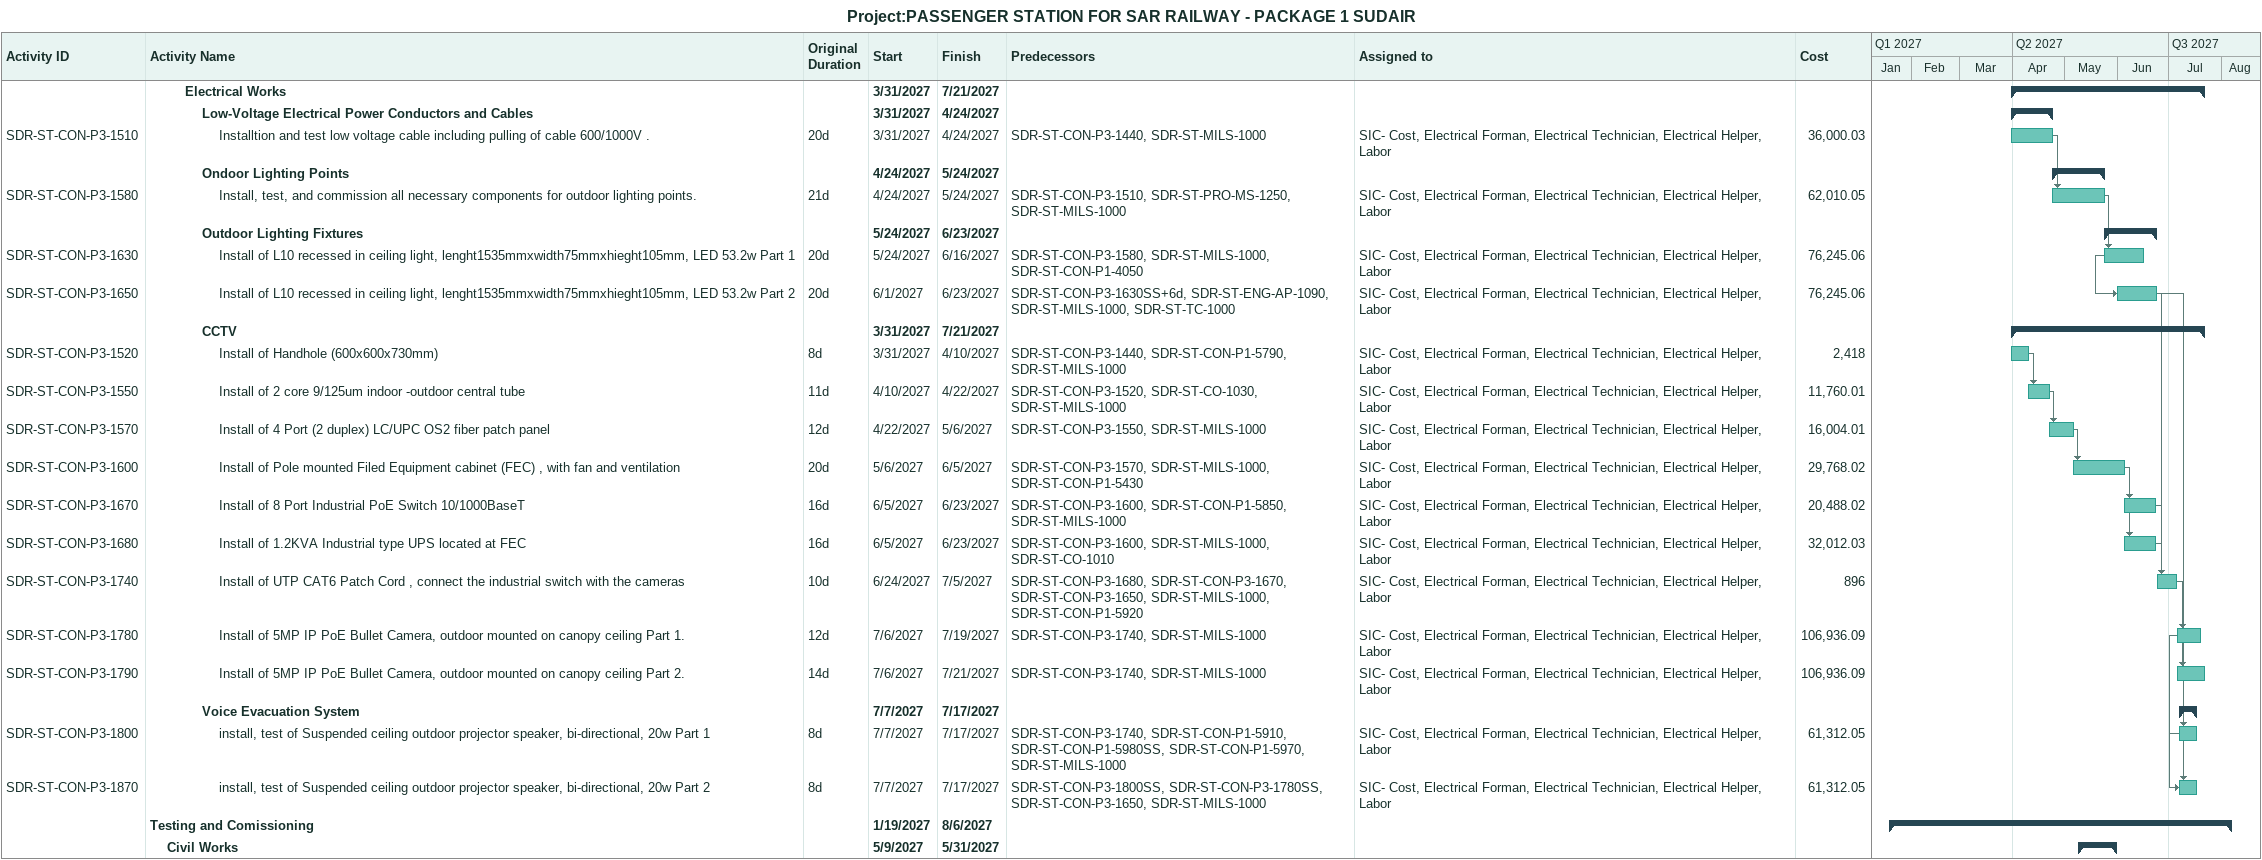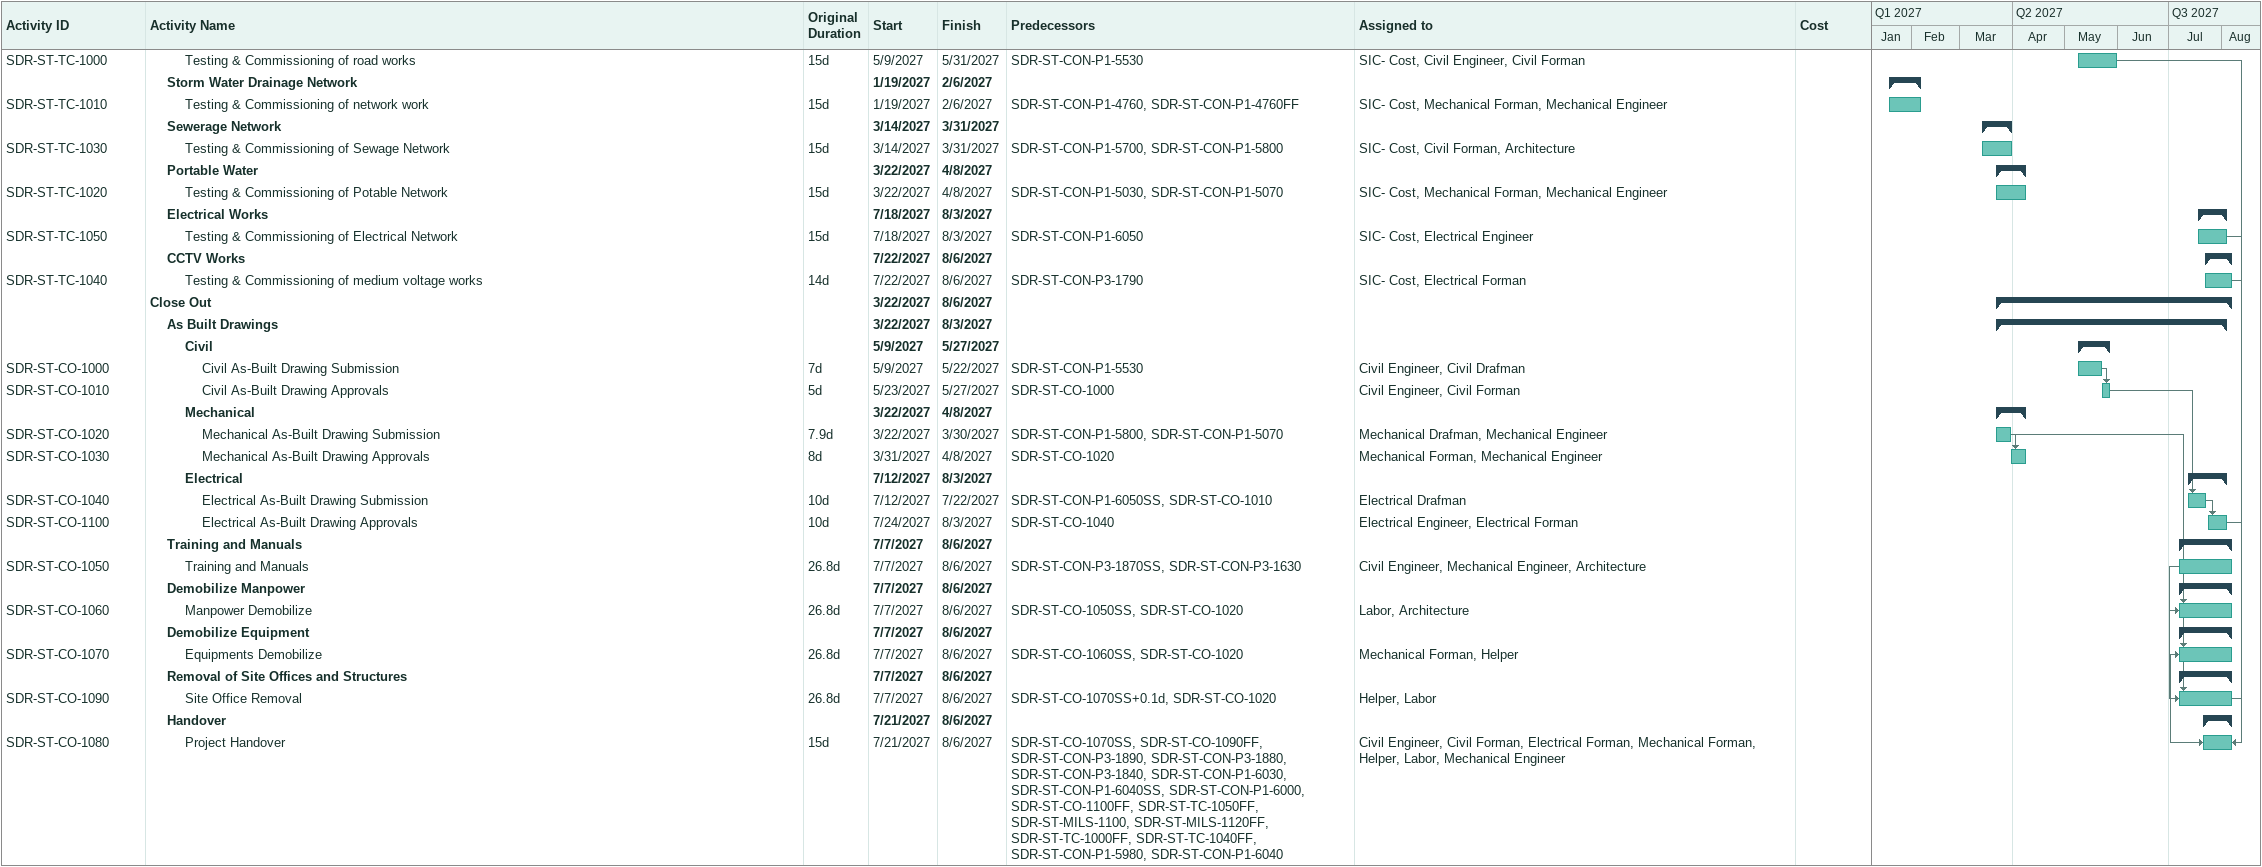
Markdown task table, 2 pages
Project:PASSENGER STATION FOR SAR RAILWAY - PACKAGE 1 SUDAIR

| ID | Level | Task | Original duration | Start | Finish | Predecessors | Resources | Cost |
|---|---|---|---|---|---|---|---|---|
|  | 3 | **Electrical Works** |  | 2027-03-31 | 2027-07-21 |  |  |  |
|  | 4 | **Low-Voltage Electrical Power Conductors and Cables** |  | 2027-03-31 | 2027-04-24 |  |  |  |
| SDR-ST-CON-P3-1510 | 5 | Installtion and test low voltage cable including pulling of cable 600/1000V . | 20d | 2027-03-31 | 2027-04-24 | SDR-ST-CON-P3-1440, SDR-ST-MILS-1000 | SIC- Cost, Electrical Forman, Electrical Technician, Electrical Helper, Labor | 36000.03 |
|  | 4 | **Ondoor Lighting Points** |  | 2027-04-24 | 2027-05-24 |  |  |  |
| SDR-ST-CON-P3-1580 | 5 | Install, test, and commission all necessary components for outdoor lighting points. | 21d | 2027-04-24 | 2027-05-24 | SDR-ST-CON-P3-1510, SDR-ST-PRO-MS-1250, SDR-ST-MILS-1000 | SIC- Cost, Electrical Forman, Electrical Technician, Electrical Helper, Labor | 62010.05 |
|  | 4 | **Outdoor Lighting Fixtures** |  | 2027-05-24 | 2027-06-23 |  |  |  |
| SDR-ST-CON-P3-1630 | 5 | Install of L10 recessed in ceiling light, lenght1535mmxwidth75mmxhieght105mm, LED 53.2w Part 1 | 20d | 2027-05-24 | 2027-06-16 | SDR-ST-CON-P3-1580, SDR-ST-MILS-1000, SDR-ST-CON-P1-4050 | SIC- Cost, Electrical Forman, Electrical Technician, Electrical Helper, Labor | 76245.06 |
| SDR-ST-CON-P3-1650 | 5 | Install of L10 recessed in ceiling light, lenght1535mmxwidth75mmxhieght105mm, LED 53.2w Part 2 | 20d | 2027-06-01 | 2027-06-23 | SDR-ST-CON-P3-1630SS+6d, SDR-ST-ENG-AP-1090, SDR-ST-MILS-1000, SDR-ST-TC-1000 | SIC- Cost, Electrical Forman, Electrical Technician, Electrical Helper, Labor | 76245.06 |
|  | 4 | **CCTV** |  | 2027-03-31 | 2027-07-21 |  |  |  |
| SDR-ST-CON-P3-1520 | 5 | Install of Handhole (600x600x730mm) | 8d | 2027-03-31 | 2027-04-10 | SDR-ST-CON-P3-1440, SDR-ST-CON-P1-5790, SDR-ST-MILS-1000 | SIC- Cost, Electrical Forman, Electrical Technician, Electrical Helper, Labor | 2418 |
| SDR-ST-CON-P3-1550 | 5 | Install of 2 core 9/125um indoor -outdoor central tube | 11d | 2027-04-10 | 2027-04-22 | SDR-ST-CON-P3-1520, SDR-ST-CO-1030, SDR-ST-MILS-1000 | SIC- Cost, Electrical Forman, Electrical Technician, Electrical Helper, Labor | 11760.01 |
| SDR-ST-CON-P3-1570 | 5 | Install of 4 Port (2 duplex) LC/UPC OS2 fiber patch panel | 12d | 2027-04-22 | 2027-05-06 | SDR-ST-CON-P3-1550, SDR-ST-MILS-1000 | SIC- Cost, Electrical Forman, Electrical Technician, Electrical Helper, Labor | 16004.01 |
| SDR-ST-CON-P3-1600 | 5 | Install of Pole mounted Filed Equipment cabinet (FEC) , with fan and ventilation | 20d | 2027-05-06 | 2027-06-05 | SDR-ST-CON-P3-1570, SDR-ST-MILS-1000, SDR-ST-CON-P1-5430 | SIC- Cost, Electrical Forman, Electrical Technician, Electrical Helper, Labor | 29768.02 |
| SDR-ST-CON-P3-1670 | 5 | Install of 8 Port Industrial PoE Switch 10/1000BaseT | 16d | 2027-06-05 | 2027-06-23 | SDR-ST-CON-P3-1600, SDR-ST-CON-P1-5850, SDR-ST-MILS-1000 | SIC- Cost, Electrical Forman, Electrical Technician, Electrical Helper, Labor | 20488.02 |
| SDR-ST-CON-P3-1680 | 5 | Install of 1.2KVA Industrial type UPS located at FEC | 16d | 2027-06-05 | 2027-06-23 | SDR-ST-CON-P3-1600, SDR-ST-MILS-1000, SDR-ST-CO-1010 | SIC- Cost, Electrical Forman, Electrical Technician, Electrical Helper, Labor | 32012.03 |
| SDR-ST-CON-P3-1740 | 5 | Install of UTP CAT6 Patch Cord , connect the industrial switch with the cameras | 10d | 2027-06-24 | 2027-07-05 | SDR-ST-CON-P3-1680, SDR-ST-CON-P3-1670, SDR-ST-CON-P3-1650, SDR-ST-MILS-1000, SDR-ST-CON-P1-5920 | SIC- Cost, Electrical Forman, Electrical Technician, Electrical Helper, Labor | 896 |
| SDR-ST-CON-P3-1780 | 5 | Install of 5MP IP PoE Bullet Camera, outdoor mounted on canopy ceiling Part 1. | 12d | 2027-07-06 | 2027-07-19 | SDR-ST-CON-P3-1740, SDR-ST-MILS-1000 | SIC- Cost, Electrical Forman, Electrical Technician, Electrical Helper, Labor | 106936.09 |
| SDR-ST-CON-P3-1790 | 5 | Install of 5MP IP PoE Bullet Camera, outdoor mounted on canopy ceiling Part 2. | 14d | 2027-07-06 | 2027-07-21 | SDR-ST-CON-P3-1740, SDR-ST-MILS-1000 | SIC- Cost, Electrical Forman, Electrical Technician, Electrical Helper, Labor | 106936.09 |
|  | 4 | **Voice Evacuation System** |  | 2027-07-07 | 2027-07-17 |  |  |  |
| SDR-ST-CON-P3-1800 | 5 | install, test of Suspended ceiling outdoor projector speaker, bi-directional, 20w Part 1 | 8d | 2027-07-07 | 2027-07-17 | SDR-ST-CON-P3-1740, SDR-ST-CON-P1-5910, SDR-ST-CON-P1-5980SS, SDR-ST-CON-P1-5970, SDR-ST-MILS-1000 | SIC- Cost, Electrical Forman, Electrical Technician, Electrical Helper, Labor | 61312.05 |
| SDR-ST-CON-P3-1870 | 5 | install, test of Suspended ceiling outdoor projector speaker, bi-directional, 20w Part 2 | 8d | 2027-07-07 | 2027-07-17 | SDR-ST-CON-P3-1800SS, SDR-ST-CON-P3-1780SS, SDR-ST-CON-P3-1650, SDR-ST-MILS-1000 | SIC- Cost, Electrical Forman, Electrical Technician, Electrical Helper, Labor | 61312.05 |
|  | 1 | **Testing and Comissioning** |  | 2027-01-19 | 2027-08-06 |  |  |  |
|  | 2 | **Civil Works** |  | 2027-05-09 | 2027-05-31 |  |  |  |
| SDR-ST-TC-1000 | 3 | Testing & Commissioning of road works | 15d | 2027-05-09 | 2027-05-31 | SDR-ST-CON-P1-5530 | SIC- Cost, Civil Engineer, Civil Forman |  |
|  | 2 | **Storm Water Drainage Network** |  | 2027-01-19 | 2027-02-06 |  |  |  |
| SDR-ST-TC-1010 | 3 | Testing & Commissioning of network work | 15d | 2027-01-19 | 2027-02-06 | SDR-ST-CON-P1-4760, SDR-ST-CON-P1-4760FF | SIC- Cost, Mechanical Forman, Mechanical Engineer |  |
|  | 2 | **Sewerage Network** |  | 2027-03-14 | 2027-03-31 |  |  |  |
| SDR-ST-TC-1030 | 3 | Testing & Commissioning of Sewage Network | 15d | 2027-03-14 | 2027-03-31 | SDR-ST-CON-P1-5700, SDR-ST-CON-P1-5800 | SIC- Cost, Civil Forman, Architecture |  |
|  | 2 | **Portable Water** |  | 2027-03-22 | 2027-04-08 |  |  |  |
| SDR-ST-TC-1020 | 3 | Testing & Commissioning of Potable Network | 15d | 2027-03-22 | 2027-04-08 | SDR-ST-CON-P1-5030, SDR-ST-CON-P1-5070 | SIC- Cost, Mechanical Forman, Mechanical Engineer |  |
|  | 2 | **Electrical Works** |  | 2027-07-18 | 2027-08-03 |  |  |  |
| SDR-ST-TC-1050 | 3 | Testing & Commissioning of Electrical Network | 15d | 2027-07-18 | 2027-08-03 | SDR-ST-CON-P1-6050 | SIC- Cost, Electrical Engineer |  |
|  | 2 | **CCTV Works** |  | 2027-07-22 | 2027-08-06 |  |  |  |
| SDR-ST-TC-1040 | 3 | Testing & Commissioning of medium voltage works | 14d | 2027-07-22 | 2027-08-06 | SDR-ST-CON-P3-1790 | SIC- Cost, Electrical Forman |  |
|  | 1 | **Close Out** |  | 2027-03-22 | 2027-08-06 |  |  |  |
|  | 2 | **As Built Drawings** |  | 2027-03-22 | 2027-08-03 |  |  |  |
|  | 3 | **Civil** |  | 2027-05-09 | 2027-05-27 |  |  |  |
| SDR-ST-CO-1000 | 4 | Civil As-Built Drawing Submission | 7d | 2027-05-09 | 2027-05-22 | SDR-ST-CON-P1-5530 | Civil Engineer, Civil Drafman |  |
| SDR-ST-CO-1010 | 4 | Civil As-Built Drawing Approvals | 5d | 2027-05-23 | 2027-05-27 | SDR-ST-CO-1000 | Civil Engineer, Civil Forman |  |
|  | 3 | **Mechanical** |  | 2027-03-22 | 2027-04-08 |  |  |  |
| SDR-ST-CO-1020 | 4 | Mechanical As-Built Drawing Submission | 7.9d | 2027-03-22 | 2027-03-30 | SDR-ST-CON-P1-5800, SDR-ST-CON-P1-5070 | Mechanical Drafman, Mechanical Engineer |  |
| SDR-ST-CO-1030 | 4 | Mechanical As-Built Drawing Approvals | 8d | 2027-03-31 | 2027-04-08 | SDR-ST-CO-1020 | Mechanical Forman, Mechanical Engineer |  |
|  | 3 | **Electrical** |  | 2027-07-12 | 2027-08-03 |  |  |  |
| SDR-ST-CO-1040 | 4 | Electrical As-Built Drawing Submission | 10d | 2027-07-12 | 2027-07-22 | SDR-ST-CON-P1-6050SS, SDR-ST-CO-1010 | Electrical Drafman |  |
| SDR-ST-CO-1100 | 4 | Electrical As-Built Drawing Approvals | 10d | 2027-07-24 | 2027-08-03 | SDR-ST-CO-1040 | Electrical Engineer, Electrical Forman |  |
|  | 2 | **Training and Manuals** |  | 2027-07-07 | 2027-08-06 |  |  |  |
| SDR-ST-CO-1050 | 3 | Training and Manuals | 26.8d | 2027-07-07 | 2027-08-06 | SDR-ST-CON-P3-1870SS, SDR-ST-CON-P3-1630 | Civil Engineer, Mechanical Engineer, Architecture |  |
|  | 2 | **Demobilize Manpower** |  | 2027-07-07 | 2027-08-06 |  |  |  |
| SDR-ST-CO-1060 | 3 | Manpower Demobilize | 26.8d | 2027-07-07 | 2027-08-06 | SDR-ST-CO-1050SS, SDR-ST-CO-1020 | Labor, Architecture |  |
|  | 2 | **Demobilize Equipment** |  | 2027-07-07 | 2027-08-06 |  |  |  |
| SDR-ST-CO-1070 | 3 | Equipments Demobilize | 26.8d | 2027-07-07 | 2027-08-06 | SDR-ST-CO-1060SS, SDR-ST-CO-1020 | Mechanical Forman, Helper |  |
|  | 2 | **Removal of Site Offices and Structures** |  | 2027-07-07 | 2027-08-06 |  |  |  |
| SDR-ST-CO-1090 | 3 | Site Office Removal | 26.8d | 2027-07-07 | 2027-08-06 | SDR-ST-CO-1070SS+0.1d, SDR-ST-CO-1020 | Helper, Labor |  |
|  | 2 | **Handover** |  | 2027-07-21 | 2027-08-06 |  |  |  |
| SDR-ST-CO-1080 | 3 | Project Handover | 15d | 2027-07-21 | 2027-08-06 | SDR-ST-CO-1070SS, SDR-ST-CO-1090FF, SDR-ST-CON-P3-1890, SDR-ST-CON-P3-1880, SDR-ST-CON-P3-1840, SDR-ST-CON-P1-6030, SDR-ST-CON-P1-6040SS, SDR-ST-CON-P1-6000, SDR-ST-CO-1100FF, SDR-ST-TC-1050FF, SDR-ST-MILS-1100, SDR-ST-MILS-1120FF, SDR-ST-TC-1000FF, SDR-ST-TC-1040FF, SDR-ST-CON-P1-5980, SDR-ST-CON-P1-6040 | Civil Engineer, Civil Forman, Electrical Forman, Mechanical Forman, Helper, Labor, Mechanical Engineer |  |
